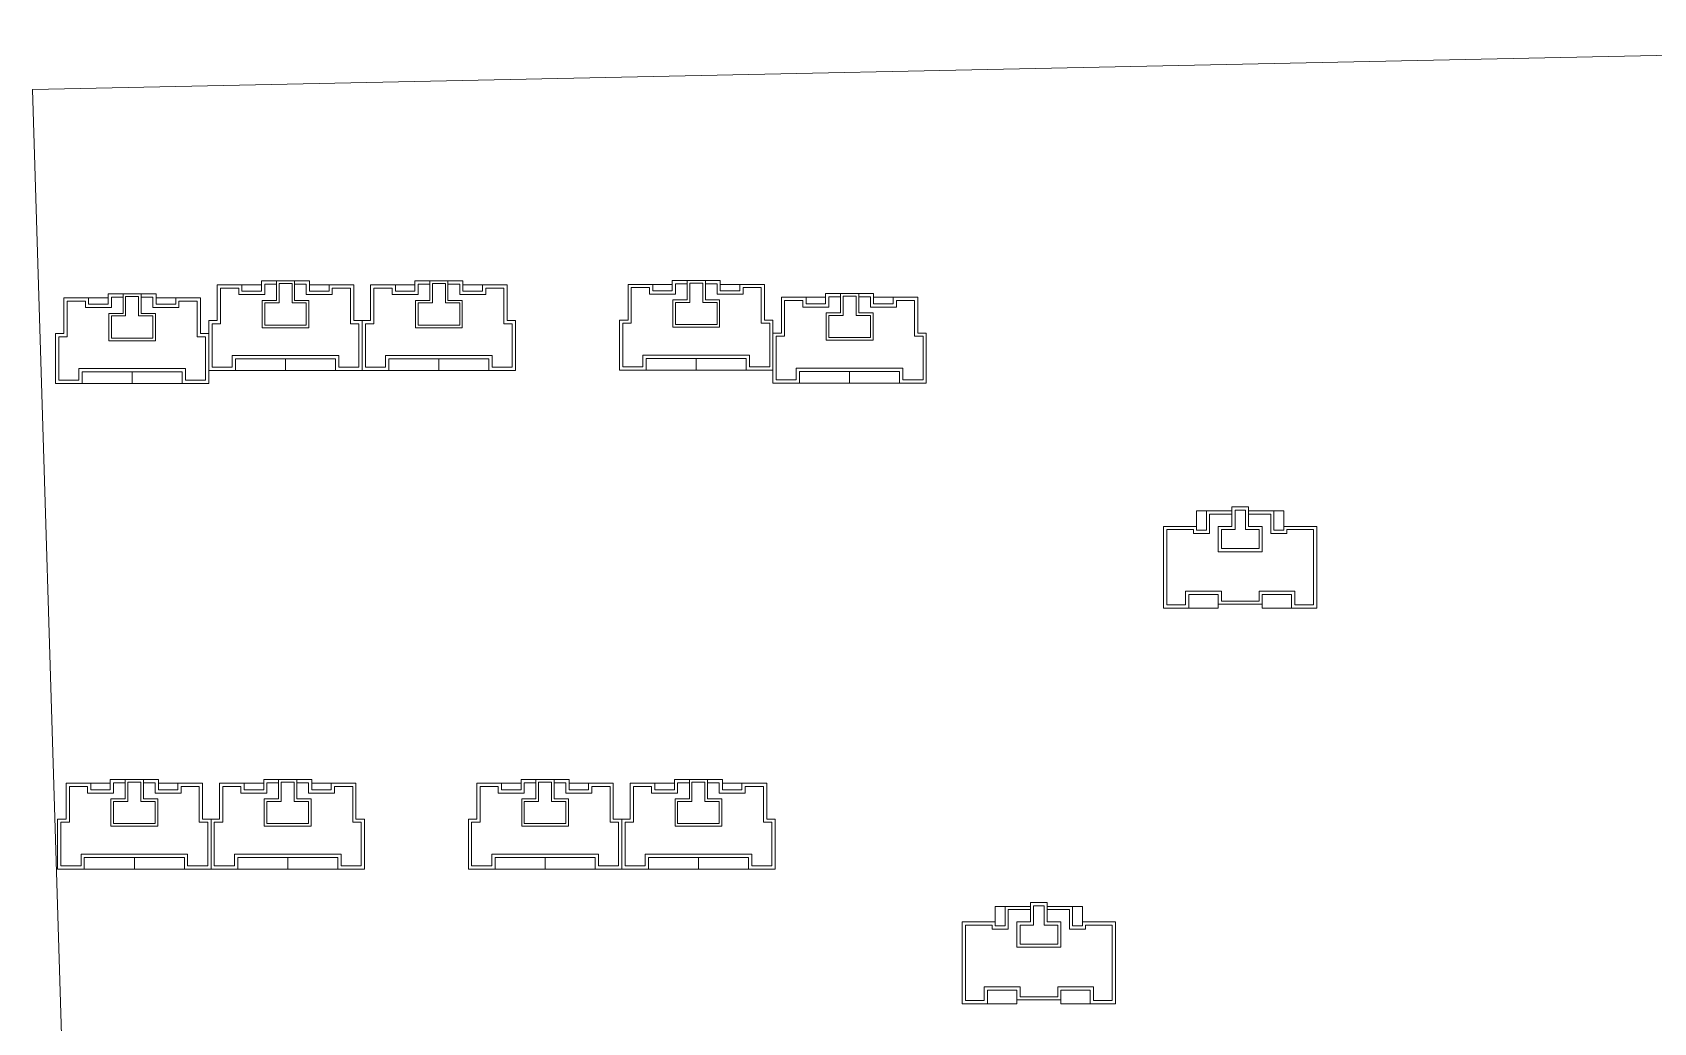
# Model space of a CAD drawing. Extents: x 65861 to 180383, y -19954 to 24543.
# Drawn here: x 120892 to 123387, y -15579 to -14055 of the extents above; entities that cross this region are included whole.
import ezdxf

# ---------------------------------------------------------------- set-up
doc = ezdxf.new("R2010")
doc.units = 0
doc.header["$LTSCALE"] = 1000
doc.header["$MEASUREMENT"] = 0
doc.layers.add('140', color=2, linetype='Continuous', lineweight=5)

msp = doc.modelspace()

# ---------------------------------------------------------------- linework, layer by layer
at = {"layer": '140', "color": 7}
for p, q in [((125080.4, -14055.4), (120892.4, -14143.3)), ((120892.4, -14143.3), (120975.1, -16821.3)), ((121244.8, -14437.8), (121318.8, -14437.8)), ((121244.8, -14453.8), (121244.8, -14437.8)), ((121249.8, -14442.8), (121267.8, -14442.8)), ((121249.8, -14458.8), (121249.8, -14442.8)), ((121267.8, -14437.8), (121267.8, -14467.8)), ((121291.8, -14441.8), (121271.8, -14441.8)), ((121271.8, -14441.8), (121271.8, -14471.8)), ((121291.8, -14471.8), (121291.8, -14441.8)), ((121295.8, -14467.8), (121295.8, -14437.8)), ((121295.8, -14442.8), (121313.8, -14442.8)), ((121313.8, -14442.8), (121313.8, -14458.8)), ((121318.8, -14437.8), (121318.8, -14453.8)), ((121480.8, -14437.8), (121554.8, -14437.8)), ((121480.8, -14453.8), (121480.8, -14437.8)), ((121485.8, -14442.8), (121503.8, -14442.8)), ((121485.8, -14458.8), (121485.8, -14442.8)), ((121503.8, -14437.8), (121503.8, -14467.8)), ((121527.8, -14441.8), (121507.8, -14441.8)), ((121507.8, -14441.8), (121507.8, -14471.8)), ((121527.8, -14471.8), (121527.8, -14441.8)), ((121531.8, -14467.8), (121531.8, -14437.8)), ((121531.8, -14442.8), (121549.8, -14442.8)), ((121549.8, -14442.8), (121549.8, -14458.8)), ((121554.8, -14437.8), (121554.8, -14453.8)), ((121808.8, -14443.1), (121846.8, -14443.1)), ((121808.8, -14498.1), (121808.8, -14443.1)), ((121844.8, -14443.1), (121846.8, -14443.1)), ((121846.8, -14443.1), (121876.8, -14443.1)), ((121846.8, -14443.1), (121846.8, -14453.1)), ((121876.8, -14437.1), (121950.8, -14437.1)), ((121876.8, -14453.1), (121876.8, -14437.1)), ((121881.8, -14442.1), (121899.8, -14442.1)), ((121881.8, -14458.1), (121881.8, -14442.1)), ((121899.8, -14437.1), (121899.8, -14467.1)), ((121923.8, -14441.1), (121903.8, -14441.1)), ((121903.8, -14441.1), (121903.8, -14471.1)), ((121923.8, -14471.1), (121923.8, -14441.1)), ((121927.8, -14467.1), (121927.8, -14437.1)), ((121927.8, -14442.1), (121945.8, -14442.1)), ((121945.8, -14442.1), (121945.8, -14458.1)), ((121950.8, -14437.1), (121950.8, -14453.1)), ((121980.8, -14443.1), (121950.8, -14443.1)), ((121980.8, -14443.1), (122018.8, -14443.1)), ((121980.8, -14453.1), (121980.8, -14443.1)), ((122018.8, -14443.1), (122018.8, -14498.1)), ((120940.8, -14463.8), (120978.8, -14463.8)), ((120940.8, -14518.8), (120940.8, -14463.8)), ((120976.8, -14463.8), (120978.8, -14463.8)), ((120978.8, -14463.8), (121008.8, -14463.8)), ((120978.8, -14463.8), (120978.8, -14473.8)), ((121008.8, -14457.8), (121082.8, -14457.8)), ((121008.8, -14473.8), (121008.8, -14457.8)), ((121013.8, -14462.8), (121031.8, -14462.8)), ((121013.8, -14478.8), (121013.8, -14462.8)), ((121031.8, -14457.8), (121031.8, -14487.8)), ((121055.8, -14461.8), (121035.8, -14461.8)), ((121035.8, -14461.8), (121035.8, -14491.8)), ((121055.8, -14491.8), (121055.8, -14461.8)), ((121059.8, -14487.8), (121059.8, -14457.8)), ((121059.8, -14462.8), (121077.8, -14462.8)), ((121077.8, -14462.8), (121077.8, -14478.8)), ((121082.8, -14457.8), (121082.8, -14473.8)), ((121112.8, -14463.8), (121082.8, -14463.8)), ((121112.8, -14463.8), (121150.8, -14463.8)), ((121112.8, -14473.8), (121112.8, -14463.8)), ((121150.8, -14463.8), (121150.8, -14518.8)), ((121176.8, -14443.8), (121214.8, -14443.8)), ((121176.8, -14498.8), (121176.8, -14443.8)), ((121181.8, -14448.8), (121209.8, -14448.8)), ((121181.8, -14503.8), (121181.8, -14448.8)), ((121209.8, -14448.8), (121209.8, -14458.8)), ((121209.8, -14458.8), (121249.8, -14458.8)), ((121212.8, -14443.8), (121214.8, -14443.8)), ((121214.8, -14443.8), (121244.8, -14443.8)), ((121214.8, -14443.8), (121214.8, -14453.8)), ((121214.8, -14453.8), (121244.8, -14453.8)), ((121245.8, -14467.8), (121245.8, -14509.8)), ((121267.8, -14467.8), (121245.8, -14467.8)), ((121317.8, -14467.8), (121295.8, -14467.8)), ((121313.8, -14458.8), (121353.8, -14458.8)), ((121317.8, -14509.8), (121317.8, -14467.8)), ((121348.8, -14443.8), (121318.8, -14443.8)), ((121318.8, -14453.8), (121348.8, -14453.8)), ((121348.8, -14443.8), (121386.8, -14443.8)), ((121348.8, -14453.8), (121348.8, -14443.8)), ((121353.8, -14448.8), (121381.8, -14448.8)), ((121353.8, -14458.8), (121353.8, -14448.8)), ((121381.8, -14448.8), (121381.8, -14503.8)), ((121386.8, -14443.8), (121386.8, -14498.8)), ((121412.8, -14443.8), (121450.8, -14443.8)), ((121412.8, -14498.8), (121412.8, -14443.8)), ((121417.8, -14448.8), (121445.8, -14448.8)), ((121417.8, -14503.8), (121417.8, -14448.8)), ((121445.8, -14448.8), (121445.8, -14458.8)), ((121445.8, -14458.8), (121485.8, -14458.8)), ((121448.8, -14443.8), (121450.8, -14443.8)), ((121450.8, -14443.8), (121480.8, -14443.8)), ((121450.8, -14443.8), (121450.8, -14453.8)), ((121450.8, -14453.8), (121480.8, -14453.8)), ((121481.8, -14467.8), (121481.8, -14509.8)), ((121503.8, -14467.8), (121481.8, -14467.8)), ((121553.8, -14467.8), (121531.8, -14467.8)), ((121549.8, -14458.8), (121589.8, -14458.8)), ((121553.8, -14509.8), (121553.8, -14467.8)), ((121584.8, -14443.8), (121554.8, -14443.8)), ((121554.8, -14453.8), (121584.8, -14453.8)), ((121584.8, -14443.8), (121622.8, -14443.8)), ((121584.8, -14453.8), (121584.8, -14443.8)), ((121589.8, -14448.8), (121617.8, -14448.8)), ((121589.8, -14458.8), (121589.8, -14448.8)), ((121617.8, -14448.8), (121617.8, -14503.8)), ((121622.8, -14443.8), (121622.8, -14498.8)), ((121813.8, -14448.1), (121841.8, -14448.1)), ((121813.8, -14503.1), (121813.8, -14448.1)), ((121841.8, -14448.1), (121841.8, -14458.1)), ((121841.8, -14458.1), (121881.8, -14458.1)), ((121846.8, -14453.1), (121876.8, -14453.1)), ((121877.8, -14467.1), (121877.8, -14509.1)), ((121899.8, -14467.1), (121877.8, -14467.1)), ((121949.8, -14467.1), (121927.8, -14467.1)), ((121945.8, -14458.1), (121985.8, -14458.1)), ((121949.8, -14509.1), (121949.8, -14467.1)), ((121950.8, -14453.1), (121980.8, -14453.1)), ((121985.8, -14448.1), (122013.8, -14448.1)), ((121985.8, -14458.1), (121985.8, -14448.1)), ((122013.8, -14448.1), (122013.8, -14503.1)), ((122044.8, -14463.1), (122082.8, -14463.1)), ((122044.8, -14518.1), (122044.8, -14463.1)), ((122080.8, -14463.1), (122082.8, -14463.1)), ((122082.8, -14463.1), (122112.8, -14463.1)), ((122082.8, -14463.1), (122082.8, -14473.1)), ((122112.8, -14457.1), (122186.8, -14457.1)), ((122112.8, -14473.1), (122112.8, -14457.1)), ((122117.8, -14462.1), (122135.8, -14462.1)), ((122117.8, -14478.1), (122117.8, -14462.1)), ((122135.8, -14457.1), (122135.8, -14487.1)), ((122159.8, -14461.1), (122139.8, -14461.1)), ((122139.8, -14461.1), (122139.8, -14491.1)), ((122159.8, -14491.1), (122159.8, -14461.1)), ((122163.8, -14487.1), (122163.8, -14457.1)), ((122163.8, -14462.1), (122181.8, -14462.1)), ((122181.8, -14462.1), (122181.8, -14478.1)), ((122186.8, -14457.1), (122186.8, -14473.1)), ((122216.8, -14463.1), (122186.8, -14463.1)), ((122216.8, -14463.1), (122254.8, -14463.1)), ((122216.8, -14473.1), (122216.8, -14463.1)), ((122254.8, -14463.1), (122254.8, -14518.1)), ((120945.8, -14468.8), (120973.8, -14468.8)), ((120945.8, -14523.8), (120945.8, -14468.8)), ((120973.8, -14468.8), (120973.8, -14478.8)), ((120973.8, -14478.8), (121013.8, -14478.8)), ((120978.8, -14473.8), (121008.8, -14473.8)), ((121009.8, -14487.8), (121009.8, -14529.8)), ((121031.8, -14487.8), (121009.8, -14487.8)), ((121013.8, -14491.8), (121013.8, -14525.8)), ((121035.8, -14491.8), (121013.8, -14491.8)), ((121077.8, -14491.8), (121055.8, -14491.8)), ((121081.8, -14487.8), (121059.8, -14487.8)), ((121077.8, -14478.8), (121117.8, -14478.8)), ((121077.8, -14525.8), (121077.8, -14491.8)), ((121081.8, -14529.8), (121081.8, -14487.8)), ((121082.8, -14473.8), (121112.8, -14473.8)), ((121117.8, -14468.8), (121145.8, -14468.8)), ((121117.8, -14478.8), (121117.8, -14468.8)), ((121145.8, -14468.8), (121145.8, -14523.8)), ((121249.8, -14471.8), (121249.8, -14505.8)), ((121271.8, -14471.8), (121249.8, -14471.8)), ((121313.8, -14471.8), (121291.8, -14471.8)), ((121313.8, -14505.8), (121313.8, -14471.8)), ((121485.8, -14471.8), (121485.8, -14505.8)), ((121507.8, -14471.8), (121485.8, -14471.8)), ((121549.8, -14471.8), (121527.8, -14471.8)), ((121549.8, -14505.8), (121549.8, -14471.8)), ((121881.8, -14471.1), (121881.8, -14505.1)), ((121903.8, -14471.1), (121881.8, -14471.1)), ((121945.8, -14471.1), (121923.8, -14471.1)), ((121945.8, -14505.1), (121945.8, -14471.1)), ((122049.8, -14468.1), (122077.8, -14468.1)), ((122049.8, -14523.1), (122049.8, -14468.1)), ((122077.8, -14468.1), (122077.8, -14478.1)), ((122077.8, -14478.1), (122117.8, -14478.1)), ((122082.8, -14473.1), (122112.8, -14473.1)), ((122113.8, -14487.1), (122113.8, -14529.1)), ((122135.8, -14487.1), (122113.8, -14487.1)), ((122117.8, -14491.1), (122117.8, -14525.1)), ((122139.8, -14491.1), (122117.8, -14491.1)), ((122181.8, -14491.1), (122159.8, -14491.1)), ((122185.8, -14487.1), (122163.8, -14487.1)), ((122181.8, -14478.1), (122221.8, -14478.1)), ((122181.8, -14525.1), (122181.8, -14491.1)), ((122185.8, -14529.1), (122185.8, -14487.1)), ((122186.8, -14473.1), (122216.8, -14473.1)), ((122221.8, -14468.1), (122249.8, -14468.1)), ((122221.8, -14478.1), (122221.8, -14468.1)), ((122249.8, -14468.1), (122249.8, -14523.1)), ((121163.8, -14498.8), (121176.8, -14498.8)), ((121163.8, -14575.8), (121163.8, -14498.8)), ((121168.8, -14503.8), (121181.8, -14503.8)), ((121168.8, -14570.8), (121168.8, -14503.8)), ((121245.8, -14508.8), (121245.8, -14509.8)), ((121245.8, -14509.8), (121317.8, -14509.8)), ((121249.8, -14505.8), (121313.8, -14505.8)), ((121316.8, -14509.8), (121317.8, -14509.8)), ((121381.8, -14503.8), (121394.8, -14503.8)), ((121386.8, -14498.8), (121399.8, -14498.8)), ((121394.8, -14503.8), (121394.8, -14570.8)), ((121399.8, -14498.8), (121399.8, -14575.8)), ((121399.8, -14498.8), (121412.8, -14498.8)), ((121399.8, -14575.8), (121399.8, -14498.8)), ((121404.8, -14503.8), (121417.8, -14503.8)), ((121404.8, -14570.8), (121404.8, -14503.8)), ((121481.8, -14508.8), (121481.8, -14509.8)), ((121481.8, -14509.8), (121553.8, -14509.8)), ((121485.8, -14505.8), (121549.8, -14505.8)), ((121552.8, -14509.8), (121553.8, -14509.8)), ((121617.8, -14503.8), (121630.8, -14503.8)), ((121622.8, -14498.8), (121635.8, -14498.8)), ((121630.8, -14503.8), (121630.8, -14570.8)), ((121635.8, -14498.8), (121635.8, -14575.8)), ((121795.8, -14498.1), (121808.8, -14498.1)), ((121795.8, -14575.1), (121795.8, -14498.1)), ((121800.8, -14503.1), (121813.8, -14503.1)), ((121800.8, -14570.1), (121800.8, -14503.1)), ((121877.8, -14508.1), (121877.8, -14509.1)), ((121877.8, -14509.1), (121949.8, -14509.1)), ((121881.8, -14505.1), (121945.8, -14505.1)), ((121948.8, -14509.1), (121949.8, -14509.1)), ((122013.8, -14503.1), (122026.8, -14503.1)), ((122018.8, -14498.1), (122031.8, -14498.1)), ((122026.8, -14503.1), (122026.8, -14570.1)), ((122031.8, -14498.1), (122031.8, -14575.1)), ((120927.8, -14518.8), (120940.8, -14518.8)), ((120927.8, -14595.8), (120927.8, -14518.8)), ((120932.8, -14523.8), (120945.8, -14523.8)), ((120932.8, -14590.8), (120932.8, -14523.8)), ((121009.8, -14528.8), (121009.8, -14529.8)), ((121009.8, -14529.8), (121081.8, -14529.8)), ((121013.8, -14525.8), (121077.8, -14525.8)), ((121080.8, -14529.8), (121081.8, -14529.8)), ((121145.8, -14523.8), (121158.8, -14523.8)), ((121150.8, -14518.8), (121163.8, -14518.8)), ((121158.8, -14523.8), (121158.8, -14590.8)), ((121163.8, -14518.8), (121163.8, -14595.8)), ((122031.8, -14518.1), (122044.8, -14518.1)), ((122031.8, -14595.1), (122031.8, -14518.1)), ((122036.8, -14523.1), (122049.8, -14523.1)), ((122036.8, -14590.1), (122036.8, -14523.1)), ((122113.8, -14528.1), (122113.8, -14529.1)), ((122113.8, -14529.1), (122185.8, -14529.1)), ((122117.8, -14525.1), (122181.8, -14525.1)), ((122184.8, -14529.1), (122185.8, -14529.1)), ((122249.8, -14523.1), (122262.8, -14523.1)), ((122254.8, -14518.1), (122267.8, -14518.1)), ((122262.8, -14523.1), (122262.8, -14590.1)), ((122267.8, -14518.1), (122267.8, -14595.1)), ((121199.8, -14552.8), (121199.8, -14570.8)), ((121281.8, -14552.8), (121199.8, -14552.8)), ((121204.8, -14557.8), (121204.8, -14575.8)), ((121281.8, -14557.8), (121204.8, -14557.8)), ((121363.8, -14552.8), (121281.8, -14552.8)), ((121358.8, -14557.8), (121281.8, -14557.8)), ((121281.8, -14557.8), (121281.8, -14575.8)), ((121358.8, -14575.8), (121358.8, -14557.8)), ((121363.8, -14570.8), (121363.8, -14552.8)), ((121435.8, -14552.8), (121435.8, -14570.8)), ((121517.8, -14552.8), (121435.8, -14552.8)), ((121440.8, -14557.8), (121440.8, -14575.8)), ((121517.8, -14557.8), (121440.8, -14557.8)), ((121599.8, -14552.8), (121517.8, -14552.8)), ((121594.8, -14557.8), (121517.8, -14557.8)), ((121517.8, -14557.8), (121517.8, -14575.8)), ((121594.8, -14575.8), (121594.8, -14557.8)), ((121599.8, -14570.8), (121599.8, -14552.8)), ((121831.8, -14552.1), (121831.8, -14570.1)), ((121913.8, -14552.1), (121831.8, -14552.1)), ((121836.8, -14557.1), (121836.8, -14575.1)), ((121913.8, -14557.1), (121836.8, -14557.1)), ((121995.8, -14552.1), (121913.8, -14552.1)), ((121990.8, -14557.1), (121913.8, -14557.1)), ((121913.8, -14557.1), (121913.8, -14575.1)), ((121990.8, -14575.1), (121990.8, -14557.1)), ((121995.8, -14570.1), (121995.8, -14552.1)), ((120963.8, -14590.8), (120932.8, -14590.8)), ((120963.8, -14572.8), (120963.8, -14590.8)), ((121045.8, -14572.8), (120963.8, -14572.8)), ((120968.8, -14577.8), (120968.8, -14595.8)), ((121045.8, -14577.8), (120968.8, -14577.8)), ((121127.8, -14572.8), (121045.8, -14572.8)), ((121122.8, -14577.8), (121045.8, -14577.8)), ((121045.8, -14577.8), (121045.8, -14595.8)), ((121122.8, -14595.8), (121122.8, -14577.8)), ((121127.8, -14590.8), (121127.8, -14572.8)), ((121158.8, -14590.8), (121127.8, -14590.8)), ((121204.8, -14575.8), (121163.8, -14575.8)), ((121199.8, -14570.8), (121168.8, -14570.8)), ((121281.8, -14575.8), (121204.8, -14575.8)), ((121281.8, -14575.8), (121358.8, -14575.8)), ((121399.8, -14575.8), (121358.8, -14575.8)), ((121394.8, -14570.8), (121363.8, -14570.8)), ((121440.8, -14575.8), (121399.8, -14575.8)), ((121435.8, -14570.8), (121404.8, -14570.8)), ((121517.8, -14575.8), (121440.8, -14575.8)), ((121517.8, -14575.8), (121594.8, -14575.8)), ((121635.8, -14575.8), (121594.8, -14575.8)), ((121630.8, -14570.8), (121599.8, -14570.8)), ((121836.8, -14575.1), (121795.8, -14575.1)), ((121831.8, -14570.1), (121800.8, -14570.1)), ((121913.8, -14575.1), (121836.8, -14575.1)), ((121913.8, -14575.1), (121990.8, -14575.1)), ((122031.8, -14575.1), (121990.8, -14575.1)), ((122026.8, -14570.1), (121995.8, -14570.1)), ((122067.8, -14590.1), (122036.8, -14590.1)), ((122067.8, -14572.1), (122067.8, -14590.1)), ((122149.8, -14572.1), (122067.8, -14572.1)), ((122072.8, -14577.1), (122072.8, -14595.1)), ((122149.8, -14577.1), (122072.8, -14577.1)), ((122231.8, -14572.1), (122149.8, -14572.1)), ((122226.8, -14577.1), (122149.8, -14577.1)), ((122149.8, -14577.1), (122149.8, -14595.1)), ((122226.8, -14595.1), (122226.8, -14577.1)), ((122231.8, -14590.1), (122231.8, -14572.1)), ((122262.8, -14590.1), (122231.8, -14590.1)), ((120968.8, -14595.8), (120927.8, -14595.8)), ((121045.8, -14595.8), (120968.8, -14595.8)), ((121045.8, -14595.8), (121122.8, -14595.8)), ((121163.8, -14595.8), (121122.8, -14595.8)), ((122072.8, -14595.1), (122031.8, -14595.1)), ((122149.8, -14595.1), (122072.8, -14595.1)), ((122149.8, -14595.1), (122226.8, -14595.1)), ((122267.8, -14595.1), (122226.8, -14595.1)), ((122683.8, -14791.6), (122698.8, -14791.6)), ((122683.8, -14815.6), (122683.8, -14791.6)), ((122698.8, -14791.6), (122698.8, -14821.6)), ((122737.8, -14791.6), (122698.8, -14791.6)), ((122737.8, -14785.6), (122737.8, -14791.6)), ((122763.8, -14785.6), (122737.8, -14785.6)), ((122737.8, -14791.6), (122737.8, -14815.6)), ((122742.8, -14790.6), (122742.8, -14791.6)), ((122758.8, -14790.6), (122742.8, -14790.6)), ((122742.8, -14791.6), (122742.8, -14820.6)), ((122758.8, -14820.6), (122758.8, -14790.6)), ((122763.8, -14791.6), (122763.8, -14785.6)), ((122763.8, -14815.6), (122763.8, -14785.6)), ((122802.8, -14791.6), (122763.8, -14791.6)), ((122817.8, -14791.6), (122802.8, -14791.6)), ((122802.8, -14821.6), (122802.8, -14791.6)), ((122817.8, -14815.6), (122817.8, -14791.6)), ((122632.8, -14815.6), (122632.8, -14941.6)), ((122665.8, -14815.6), (122632.8, -14815.6)), ((122683.8, -14815.6), (122665.8, -14815.6)), ((122683.8, -14821.6), (122683.8, -14815.6)), ((122703.8, -14796.6), (122703.8, -14826.6)), ((122737.8, -14796.6), (122703.8, -14796.6)), ((122716.8, -14815.6), (122716.8, -14854.6)), ((122737.8, -14815.6), (122716.8, -14815.6)), ((122797.8, -14796.6), (122763.8, -14796.6)), ((122784.8, -14815.6), (122763.8, -14815.6)), ((122784.8, -14854.6), (122784.8, -14815.6)), ((122797.8, -14826.6), (122797.8, -14796.6)), ((122817.8, -14815.6), (122817.8, -14821.6)), ((122835.8, -14815.6), (122817.8, -14815.6)), ((122868.8, -14815.6), (122835.8, -14815.6)), ((122868.8, -14941.6), (122868.8, -14815.6)), ((122637.8, -14820.6), (122637.8, -14936.6)), ((122665.8, -14820.6), (122637.8, -14820.6)), ((122678.8, -14820.6), (122665.8, -14820.6)), ((122678.8, -14826.6), (122678.8, -14820.6)), ((122703.8, -14826.6), (122678.8, -14826.6)), ((122698.8, -14821.6), (122683.8, -14821.6)), ((122721.8, -14820.6), (122721.8, -14849.6)), ((122742.8, -14820.6), (122721.8, -14820.6)), ((122779.8, -14820.6), (122758.8, -14820.6)), ((122779.8, -14849.6), (122779.8, -14820.6)), ((122822.8, -14826.6), (122797.8, -14826.6)), ((122817.8, -14821.6), (122802.8, -14821.6)), ((122822.8, -14820.6), (122822.8, -14826.6)), ((122835.8, -14820.6), (122822.8, -14820.6)), ((122863.8, -14820.6), (122835.8, -14820.6)), ((122863.8, -14936.6), (122863.8, -14820.6)), ((122716.8, -14854.6), (122784.8, -14854.6)), ((122721.8, -14849.6), (122779.8, -14849.6)), ((122666.8, -14915.6), (122721.8, -14915.6)), ((122666.8, -14936.6), (122666.8, -14915.6)), ((122721.8, -14915.6), (122721.8, -14930.6)), ((122779.8, -14915.6), (122834.8, -14915.6)), ((122779.8, -14930.6), (122779.8, -14915.6)), ((122834.8, -14915.6), (122834.8, -14936.6)), ((122632.8, -14941.6), (122671.8, -14941.6)), ((122637.8, -14936.6), (122666.8, -14936.6)), ((122671.8, -14920.6), (122716.8, -14920.6)), ((122671.8, -14941.6), (122671.8, -14920.6)), ((122671.8, -14941.6), (122716.8, -14941.6)), ((122716.8, -14920.6), (122716.8, -14935.6)), ((122716.8, -14941.6), (122716.8, -14935.6)), ((122716.8, -14935.6), (122750.8, -14935.6)), ((122721.8, -14930.6), (122750.8, -14930.6)), ((122750.8, -14930.6), (122779.8, -14930.6)), ((122750.8, -14935.6), (122784.8, -14935.6)), ((122784.8, -14920.6), (122829.8, -14920.6)), ((122784.8, -14935.6), (122784.8, -14920.6)), ((122784.8, -14941.6), (122784.8, -14935.6)), ((122829.8, -14941.6), (122784.8, -14941.6)), ((122829.8, -14920.6), (122829.8, -14941.6)), ((122829.8, -14941.6), (122868.8, -14941.6)), ((122834.8, -14936.6), (122863.8, -14936.6)), ((120944.2, -15211.1), (120982.2, -15211.1)), ((120944.2, -15266.1), (120944.2, -15211.1)), ((120949.2, -15216.1), (120977.2, -15216.1)), ((120949.2, -15271.1), (120949.2, -15216.1)), ((120977.2, -15216.1), (120977.2, -15226.1)), ((120980.2, -15211.1), (120982.2, -15211.1)), ((120982.2, -15211.1), (121012.2, -15211.1)), ((120982.2, -15211.1), (120982.2, -15221.1)), ((121012.2, -15205.1), (121086.2, -15205.1)), ((121012.2, -15221.1), (121012.2, -15205.1)), ((121017.2, -15210.1), (121035.2, -15210.1)), ((121017.2, -15226.1), (121017.2, -15210.1)), ((121035.2, -15205.1), (121035.2, -15235.1)), ((121059.2, -15209.1), (121039.2, -15209.1)), ((121039.2, -15209.1), (121039.2, -15239.1)), ((121059.2, -15239.1), (121059.2, -15209.1)), ((121063.2, -15235.1), (121063.2, -15205.1)), ((121063.2, -15210.1), (121081.2, -15210.1)), ((121081.2, -15210.1), (121081.2, -15226.1)), ((121086.2, -15205.1), (121086.2, -15221.1)), ((121116.2, -15211.1), (121086.2, -15211.1)), ((121116.2, -15211.1), (121154.2, -15211.1)), ((121116.2, -15221.1), (121116.2, -15211.1)), ((121121.2, -15216.1), (121149.2, -15216.1)), ((121121.2, -15226.1), (121121.2, -15216.1)), ((121149.2, -15216.1), (121149.2, -15271.1)), ((121154.2, -15211.1), (121154.2, -15266.1)), ((121180.2, -15211.1), (121218.2, -15211.1)), ((121180.2, -15266.1), (121180.2, -15211.1)), ((121185.2, -15216.1), (121213.2, -15216.1)), ((121185.2, -15271.1), (121185.2, -15216.1)), ((121213.2, -15216.1), (121213.2, -15226.1)), ((121216.2, -15211.1), (121218.2, -15211.1)), ((121218.2, -15211.1), (121248.2, -15211.1)), ((121218.2, -15211.1), (121218.2, -15221.1)), ((121248.2, -15205.1), (121322.2, -15205.1)), ((121248.2, -15221.1), (121248.2, -15205.1)), ((121253.2, -15210.1), (121271.2, -15210.1)), ((121253.2, -15226.1), (121253.2, -15210.1)), ((121271.2, -15205.1), (121271.2, -15235.1)), ((121295.2, -15209.1), (121275.2, -15209.1)), ((121275.2, -15209.1), (121275.2, -15239.1)), ((121295.2, -15239.1), (121295.2, -15209.1)), ((121299.2, -15235.1), (121299.2, -15205.1)), ((121299.2, -15210.1), (121317.2, -15210.1)), ((121317.2, -15210.1), (121317.2, -15226.1)), ((121322.2, -15205.1), (121322.2, -15221.1)), ((121352.2, -15211.1), (121322.2, -15211.1)), ((121352.2, -15211.1), (121390.2, -15211.1)), ((121352.2, -15221.1), (121352.2, -15211.1)), ((121357.2, -15216.1), (121385.2, -15216.1)), ((121357.2, -15226.1), (121357.2, -15216.1)), ((121385.2, -15216.1), (121385.2, -15271.1)), ((121390.2, -15211.1), (121390.2, -15266.1)), ((121576.2, -15211.1), (121614.2, -15211.1)), ((121576.2, -15266.1), (121576.2, -15211.1)), ((121581.2, -15216.1), (121609.2, -15216.1)), ((121581.2, -15271.1), (121581.2, -15216.1)), ((121609.2, -15216.1), (121609.2, -15226.1)), ((121612.2, -15211.1), (121614.2, -15211.1)), ((121614.2, -15211.1), (121644.2, -15211.1)), ((121614.2, -15211.1), (121614.2, -15221.1)), ((121644.2, -15205.1), (121718.2, -15205.1)), ((121644.2, -15221.1), (121644.2, -15205.1)), ((121649.2, -15210.1), (121667.2, -15210.1)), ((121649.2, -15226.1), (121649.2, -15210.1)), ((121667.2, -15205.1), (121667.2, -15235.1)), ((121691.2, -15209.1), (121671.2, -15209.1)), ((121671.2, -15209.1), (121671.2, -15239.1)), ((121691.2, -15239.1), (121691.2, -15209.1)), ((121695.2, -15235.1), (121695.2, -15205.1)), ((121695.2, -15210.1), (121713.2, -15210.1)), ((121713.2, -15210.1), (121713.2, -15226.1)), ((121718.2, -15205.1), (121718.2, -15221.1)), ((121748.2, -15211.1), (121718.2, -15211.1)), ((121748.2, -15211.1), (121786.2, -15211.1)), ((121748.2, -15221.1), (121748.2, -15211.1)), ((121753.2, -15216.1), (121781.2, -15216.1)), ((121753.2, -15226.1), (121753.2, -15216.1)), ((121781.2, -15216.1), (121781.2, -15271.1)), ((121786.2, -15211.1), (121786.2, -15266.1)), ((121812.2, -15211.1), (121850.2, -15211.1)), ((121812.2, -15266.1), (121812.2, -15211.1)), ((121817.2, -15216.1), (121845.2, -15216.1)), ((121817.2, -15271.1), (121817.2, -15216.1)), ((121845.2, -15216.1), (121845.2, -15226.1)), ((121848.2, -15211.1), (121850.2, -15211.1)), ((121850.2, -15211.1), (121880.2, -15211.1)), ((121850.2, -15211.1), (121850.2, -15221.1)), ((121880.2, -15205.1), (121954.2, -15205.1)), ((121880.2, -15221.1), (121880.2, -15205.1)), ((121885.2, -15210.1), (121903.2, -15210.1)), ((121885.2, -15226.1), (121885.2, -15210.1)), ((121903.2, -15205.1), (121903.2, -15235.1)), ((121927.2, -15209.1), (121907.2, -15209.1)), ((121907.2, -15209.1), (121907.2, -15239.1)), ((121927.2, -15239.1), (121927.2, -15209.1)), ((121931.2, -15235.1), (121931.2, -15205.1)), ((121931.2, -15210.1), (121949.2, -15210.1)), ((121949.2, -15210.1), (121949.2, -15226.1)), ((121954.2, -15205.1), (121954.2, -15221.1)), ((121984.2, -15211.1), (121954.2, -15211.1)), ((121984.2, -15211.1), (122022.2, -15211.1)), ((121984.2, -15221.1), (121984.2, -15211.1)), ((121989.2, -15216.1), (122017.2, -15216.1)), ((121989.2, -15226.1), (121989.2, -15216.1)), ((122017.2, -15216.1), (122017.2, -15271.1)), ((122022.2, -15211.1), (122022.2, -15266.1)), ((120977.2, -15226.1), (121017.2, -15226.1)), ((120982.2, -15221.1), (121012.2, -15221.1)), ((121013.2, -15235.1), (121013.2, -15277.1)), ((121035.2, -15235.1), (121013.2, -15235.1)), ((121017.2, -15239.1), (121017.2, -15273.1)), ((121039.2, -15239.1), (121017.2, -15239.1)), ((121081.2, -15239.1), (121059.2, -15239.1)), ((121085.2, -15235.1), (121063.2, -15235.1)), ((121081.2, -15226.1), (121121.2, -15226.1)), ((121081.2, -15273.1), (121081.2, -15239.1)), ((121085.2, -15277.1), (121085.2, -15235.1)), ((121086.2, -15221.1), (121116.2, -15221.1)), ((121213.2, -15226.1), (121253.2, -15226.1)), ((121218.2, -15221.1), (121248.2, -15221.1)), ((121249.2, -15235.1), (121249.2, -15277.1)), ((121271.2, -15235.1), (121249.2, -15235.1)), ((121253.2, -15239.1), (121253.2, -15273.1)), ((121275.2, -15239.1), (121253.2, -15239.1)), ((121317.2, -15239.1), (121295.2, -15239.1)), ((121321.2, -15235.1), (121299.2, -15235.1)), ((121317.2, -15226.1), (121357.2, -15226.1)), ((121317.2, -15273.1), (121317.2, -15239.1)), ((121321.2, -15277.1), (121321.2, -15235.1)), ((121322.2, -15221.1), (121352.2, -15221.1)), ((121609.2, -15226.1), (121649.2, -15226.1)), ((121614.2, -15221.1), (121644.2, -15221.1)), ((121645.2, -15235.1), (121645.2, -15277.1)), ((121667.2, -15235.1), (121645.2, -15235.1)), ((121649.2, -15239.1), (121649.2, -15273.1)), ((121671.2, -15239.1), (121649.2, -15239.1)), ((121713.2, -15239.1), (121691.2, -15239.1)), ((121717.2, -15235.1), (121695.2, -15235.1)), ((121713.2, -15226.1), (121753.2, -15226.1)), ((121713.2, -15273.1), (121713.2, -15239.1)), ((121717.2, -15277.1), (121717.2, -15235.1)), ((121718.2, -15221.1), (121748.2, -15221.1)), ((121845.2, -15226.1), (121885.2, -15226.1)), ((121850.2, -15221.1), (121880.2, -15221.1)), ((121881.2, -15235.1), (121881.2, -15277.1)), ((121903.2, -15235.1), (121881.2, -15235.1)), ((121885.2, -15239.1), (121885.2, -15273.1)), ((121907.2, -15239.1), (121885.2, -15239.1)), ((121949.2, -15239.1), (121927.2, -15239.1)), ((121953.2, -15235.1), (121931.2, -15235.1)), ((121949.2, -15226.1), (121989.2, -15226.1)), ((121949.2, -15273.1), (121949.2, -15239.1)), ((121953.2, -15277.1), (121953.2, -15235.1)), ((121954.2, -15221.1), (121984.2, -15221.1)), ((120931.2, -15266.1), (120944.2, -15266.1)), ((120931.2, -15343.1), (120931.2, -15266.1)), ((121154.2, -15266.1), (121167.2, -15266.1)), ((121167.2, -15266.1), (121167.2, -15343.1)), ((121167.2, -15266.1), (121180.2, -15266.1)), ((121167.2, -15343.1), (121167.2, -15266.1)), ((121390.2, -15266.1), (121403.2, -15266.1)), ((121403.2, -15266.1), (121403.2, -15343.1)), ((121563.2, -15266.1), (121576.2, -15266.1)), ((121563.2, -15343.1), (121563.2, -15266.1)), ((121786.2, -15266.1), (121799.2, -15266.1)), ((121799.2, -15266.1), (121799.2, -15343.1)), ((121799.2, -15266.1), (121812.2, -15266.1)), ((121799.2, -15343.1), (121799.2, -15266.1)), ((122022.2, -15266.1), (122035.2, -15266.1)), ((122035.2, -15266.1), (122035.2, -15343.1)), ((120936.2, -15271.1), (120949.2, -15271.1)), ((120936.2, -15338.1), (120936.2, -15271.1)), ((121013.2, -15276.1), (121013.2, -15277.1)), ((121013.2, -15277.1), (121085.2, -15277.1)), ((121017.2, -15273.1), (121081.2, -15273.1)), ((121084.2, -15277.1), (121085.2, -15277.1)), ((121149.2, -15271.1), (121162.2, -15271.1)), ((121162.2, -15271.1), (121162.2, -15338.1)), ((121172.2, -15271.1), (121185.2, -15271.1)), ((121172.2, -15338.1), (121172.2, -15271.1)), ((121249.2, -15276.1), (121249.2, -15277.1)), ((121249.2, -15277.1), (121321.2, -15277.1)), ((121253.2, -15273.1), (121317.2, -15273.1)), ((121320.2, -15277.1), (121321.2, -15277.1)), ((121385.2, -15271.1), (121398.2, -15271.1)), ((121398.2, -15271.1), (121398.2, -15338.1)), ((121568.2, -15271.1), (121581.2, -15271.1)), ((121568.2, -15338.1), (121568.2, -15271.1)), ((121645.2, -15276.1), (121645.2, -15277.1)), ((121645.2, -15277.1), (121717.2, -15277.1)), ((121649.2, -15273.1), (121713.2, -15273.1)), ((121716.2, -15277.1), (121717.2, -15277.1)), ((121781.2, -15271.1), (121794.2, -15271.1)), ((121794.2, -15271.1), (121794.2, -15338.1)), ((121804.2, -15271.1), (121817.2, -15271.1)), ((121804.2, -15338.1), (121804.2, -15271.1)), ((121881.2, -15276.1), (121881.2, -15277.1)), ((121881.2, -15277.1), (121953.2, -15277.1)), ((121885.2, -15273.1), (121949.2, -15273.1)), ((121952.2, -15277.1), (121953.2, -15277.1)), ((122017.2, -15271.1), (122030.2, -15271.1)), ((122030.2, -15271.1), (122030.2, -15338.1)), ((120967.2, -15338.1), (120936.2, -15338.1)), ((120967.2, -15320.1), (120967.2, -15338.1)), ((121049.2, -15320.1), (120967.2, -15320.1)), ((120972.2, -15325.1), (120972.2, -15343.1)), ((121049.2, -15325.1), (120972.2, -15325.1)), ((121131.2, -15320.1), (121049.2, -15320.1)), ((121126.2, -15325.1), (121049.2, -15325.1)), ((121049.2, -15325.1), (121049.2, -15343.1)), ((121126.2, -15343.1), (121126.2, -15325.1)), ((121131.2, -15338.1), (121131.2, -15320.1)), ((121162.2, -15338.1), (121131.2, -15338.1)), ((121203.2, -15338.1), (121172.2, -15338.1)), ((121203.2, -15320.1), (121203.2, -15338.1)), ((121285.2, -15320.1), (121203.2, -15320.1)), ((121208.2, -15325.1), (121208.2, -15343.1)), ((121285.2, -15325.1), (121208.2, -15325.1)), ((121367.2, -15320.1), (121285.2, -15320.1)), ((121362.2, -15325.1), (121285.2, -15325.1)), ((121285.2, -15325.1), (121285.2, -15343.1)), ((121362.2, -15343.1), (121362.2, -15325.1)), ((121367.2, -15338.1), (121367.2, -15320.1)), ((121398.2, -15338.1), (121367.2, -15338.1)), ((121599.2, -15338.1), (121568.2, -15338.1)), ((121599.2, -15320.1), (121599.2, -15338.1)), ((121681.2, -15320.1), (121599.2, -15320.1)), ((121604.2, -15325.1), (121604.2, -15343.1)), ((121681.2, -15325.1), (121604.2, -15325.1)), ((121763.2, -15320.1), (121681.2, -15320.1)), ((121758.2, -15325.1), (121681.2, -15325.1)), ((121681.2, -15325.1), (121681.2, -15343.1)), ((121758.2, -15343.1), (121758.2, -15325.1)), ((121763.2, -15338.1), (121763.2, -15320.1)), ((121794.2, -15338.1), (121763.2, -15338.1)), ((121835.2, -15338.1), (121804.2, -15338.1)), ((121835.2, -15320.1), (121835.2, -15338.1)), ((121917.2, -15320.1), (121835.2, -15320.1)), ((121840.2, -15325.1), (121840.2, -15343.1)), ((121917.2, -15325.1), (121840.2, -15325.1)), ((121999.2, -15320.1), (121917.2, -15320.1)), ((121994.2, -15325.1), (121917.2, -15325.1)), ((121917.2, -15325.1), (121917.2, -15343.1)), ((121994.2, -15343.1), (121994.2, -15325.1)), ((121999.2, -15338.1), (121999.2, -15320.1)), ((122030.2, -15338.1), (121999.2, -15338.1)), ((120972.2, -15343.1), (120931.2, -15343.1)), ((121049.2, -15343.1), (120972.2, -15343.1)), ((121049.2, -15343.1), (121126.2, -15343.1)), ((121167.2, -15343.1), (121126.2, -15343.1)), ((121208.2, -15343.1), (121167.2, -15343.1)), ((121285.2, -15343.1), (121208.2, -15343.1)), ((121285.2, -15343.1), (121362.2, -15343.1)), ((121403.2, -15343.1), (121362.2, -15343.1)), ((121604.2, -15343.1), (121563.2, -15343.1)), ((121681.2, -15343.1), (121604.2, -15343.1)), ((121681.2, -15343.1), (121758.2, -15343.1)), ((121799.2, -15343.1), (121758.2, -15343.1)), ((121840.2, -15343.1), (121799.2, -15343.1)), ((121917.2, -15343.1), (121840.2, -15343.1)), ((121917.2, -15343.1), (121994.2, -15343.1)), ((122035.2, -15343.1), (121994.2, -15343.1)), ((122374, -15400.5), (122389, -15400.5)), ((122374, -15424.5), (122374, -15400.5)), ((122389, -15400.5), (122389, -15430.5)), ((122428, -15400.5), (122389, -15400.5)), ((122394, -15405.5), (122394, -15435.5)), ((122428, -15405.5), (122394, -15405.5)), ((122428, -15394.5), (122428, -15400.5)), ((122454, -15394.5), (122428, -15394.5)), ((122428, -15400.5), (122428, -15424.5)), ((122433, -15399.5), (122433, -15400.5)), ((122449, -15399.5), (122433, -15399.5)), ((122433, -15400.5), (122433, -15429.5)), ((122449, -15429.5), (122449, -15399.5)), ((122454, -15400.5), (122454, -15394.5)), ((122454, -15424.5), (122454, -15394.5)), ((122493, -15400.5), (122454, -15400.5)), ((122488, -15405.5), (122454, -15405.5)), ((122488, -15435.5), (122488, -15405.5)), ((122508, -15400.5), (122493, -15400.5)), ((122493, -15430.5), (122493, -15400.5)), ((122508, -15424.5), (122508, -15400.5)), ((122323, -15424.5), (122323, -15550.5)), ((122356, -15424.5), (122323, -15424.5)), ((122328, -15429.5), (122328, -15545.5)), ((122356, -15429.5), (122328, -15429.5)), ((122374, -15424.5), (122356, -15424.5)), ((122369, -15429.5), (122356, -15429.5)), ((122369, -15435.5), (122369, -15429.5)), ((122394, -15435.5), (122369, -15435.5)), ((122374, -15430.5), (122374, -15424.5)), ((122389, -15430.5), (122374, -15430.5)), ((122407, -15424.5), (122407, -15463.5)), ((122428, -15424.5), (122407, -15424.5)), ((122412, -15429.5), (122412, -15458.5)), ((122433, -15429.5), (122412, -15429.5)), ((122470, -15429.5), (122449, -15429.5)), ((122475, -15424.5), (122454, -15424.5)), ((122470, -15458.5), (122470, -15429.5)), ((122475, -15463.5), (122475, -15424.5)), ((122513, -15435.5), (122488, -15435.5)), ((122508, -15430.5), (122493, -15430.5)), ((122508, -15424.5), (122508, -15430.5)), ((122526, -15424.5), (122508, -15424.5)), ((122513, -15429.5), (122513, -15435.5)), ((122526, -15429.5), (122513, -15429.5)), ((122559, -15424.5), (122526, -15424.5)), ((122554, -15429.5), (122526, -15429.5)), ((122554, -15545.5), (122554, -15429.5)), ((122559, -15550.5), (122559, -15424.5)), ((122407, -15463.5), (122475, -15463.5)), ((122412, -15458.5), (122470, -15458.5)), ((122357, -15524.5), (122412, -15524.5)), ((122357, -15545.5), (122357, -15524.5)), ((122362, -15529.5), (122407, -15529.5)), ((122362, -15550.5), (122362, -15529.5)), ((122407, -15529.5), (122407, -15544.5)), ((122412, -15524.5), (122412, -15539.5)), ((122412, -15539.5), (122441, -15539.5)), ((122441, -15539.5), (122470, -15539.5)), ((122470, -15524.5), (122525, -15524.5)), ((122470, -15539.5), (122470, -15524.5)), ((122475, -15529.5), (122520, -15529.5)), ((122475, -15544.5), (122475, -15529.5)), ((122520, -15529.5), (122520, -15550.5)), ((122525, -15524.5), (122525, -15545.5)), ((122323, -15550.5), (122362, -15550.5)), ((122328, -15545.5), (122357, -15545.5)), ((122362, -15550.5), (122407, -15550.5)), ((122407, -15550.5), (122407, -15544.5)), ((122407, -15544.5), (122441, -15544.5)), ((122441, -15544.5), (122475, -15544.5)), ((122475, -15550.5), (122475, -15544.5)), ((122520, -15550.5), (122475, -15550.5)), ((122520, -15550.5), (122559, -15550.5)), ((122525, -15545.5), (122554, -15545.5))]:
    msp.add_line(p, q, dxfattribs=at)

doc.saveas('drawing.dxf')
